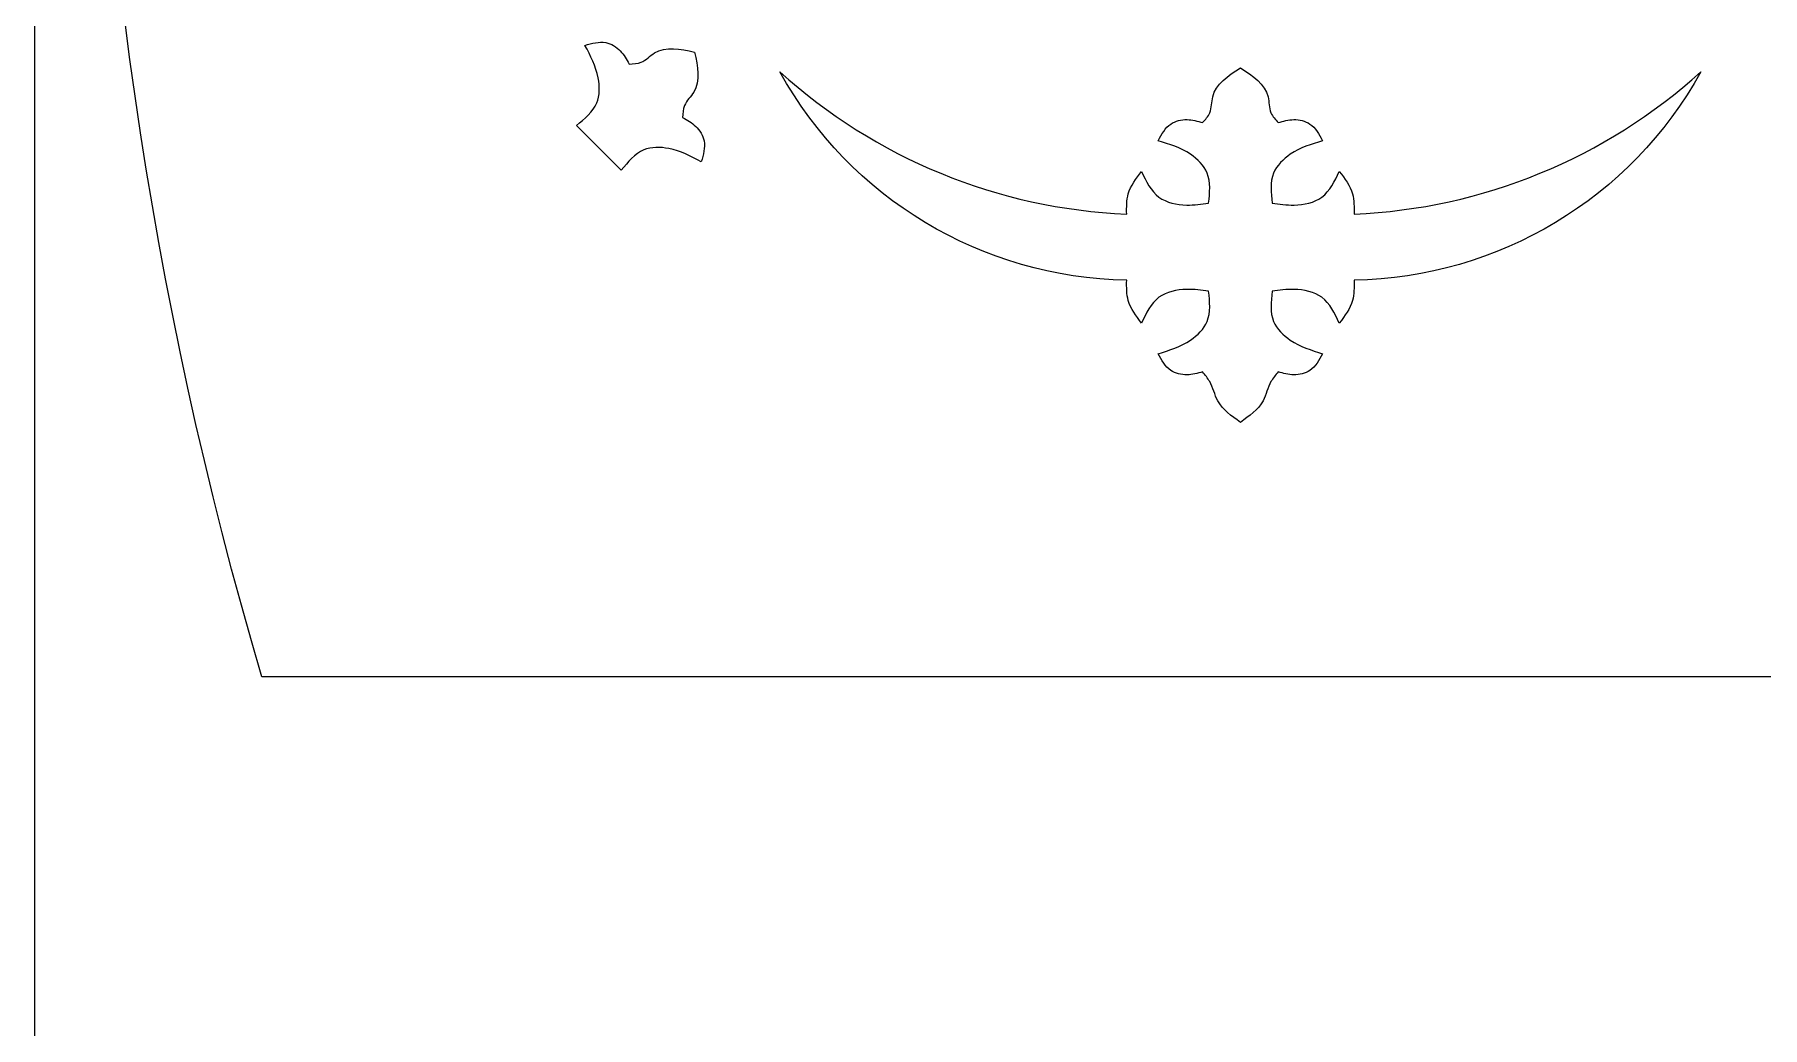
# Model space of a CAD drawing. Header units: inches. Extents: x -604 to 396, y -92 to 517.
# Drawn here: x -16.3 to 72.3, y 372.1 to 423 of the extents above; entities that cross this region are included whole.
import ezdxf

# ---------------------------------------------------------------- set-up
doc = ezdxf.new("R2010")
doc.units = ezdxf.units.IN
doc.header["$MEASUREMENT"] = 0
doc.layers.add('Layer 1', color=7, linetype='Continuous')

msp = doc.modelspace()

# ---------------------------------------------------------------- linework, layer by layer
at = {"color": 1}
msp.add_lwpolyline([(-16.293, 227.589), (395.707, 227.589), (395.707, 516.589), (-16.293, 516.589)], close=True, dxfattribs=at)
at = {"layer": 'Layer 1', "lineweight": 9}
for points, knots in [([(107.131, 435.918), (113.579, 437.603), (118.077, 443.427), (118.077, 450.091), (118.077, 450.091), (118.077, 456.755), (113.579, 462.579), (107.131, 464.264), (107.131, 464.264), (107.276, 466.476), (107.42, 468.689), (107.131, 470.853), (107.131, 470.853), (106.735, 473.823), (105.523, 476.702), (104.056, 479.352), (104.056, 479.352), (102.254, 482.606), (100.066, 485.514), (97.72, 488.467), (97.72, 488.467), (96.652, 489.809), (95.552, 491.161), (94.969, 492.698), (94.969, 492.698), (94.272, 494.534), (94.312, 496.633), (94.237, 498.681), (94.237, 498.681), (94.186, 500.083), (94.08, 501.461), (93.688, 502.771), (93.688, 502.771), (93.12, 504.674), (91.948, 506.434), (90.429, 507.799), (90.429, 507.799), (89.492, 508.642), (88.423, 509.334), (87.254, 509.692), (87.254, 509.692), (86.437, 509.942), (85.57, 510.028), (84.703, 510.114), (84.703, 510.114), (84.703, 510.114), (-4.635, 510.114), (-4.635, 510.114), (-4.635, 510.114), (-16.2, 470.934), (-16.2, 429.248), (-4.635, 390.068), (-4.635, 390.068), (-4.635, 390.068), (84.703, 390.068), (84.703, 390.068), (84.703, 390.068), (85.57, 390.154), (86.437, 390.241), (87.254, 390.491), (87.254, 390.491), (88.423, 390.848), (89.492, 391.54), (90.429, 392.383), (90.429, 392.383), (91.948, 393.748), (93.12, 395.508), (93.688, 397.411), (93.688, 397.411), (94.08, 398.721), (94.186, 400.099), (94.237, 401.501), (94.237, 401.501), (94.312, 403.549), (94.272, 405.648), (94.969, 407.484), (94.969, 407.484), (95.552, 409.021), (96.652, 410.373), (97.72, 411.715), (97.72, 411.715), (100.066, 414.668), (102.254, 417.576), (104.056, 420.83), (104.056, 420.83), (105.523, 423.48), (106.735, 426.359), (107.131, 429.329), (107.131, 429.329), (107.42, 431.493), (107.276, 433.706), (107.131, 435.918)], [0, 0, 0, 0, 0.041667, 0.041667, 0.041667, 0.041667, 0.083333, 0.083333, 0.083333, 0.083333, 0.125, 0.125, 0.125, 0.125, 0.166667, 0.166667, 0.166667, 0.166667, 0.208333, 0.208333, 0.208333, 0.208333, 0.25, 0.25, 0.25, 0.25, 0.291667, 0.291667, 0.291667, 0.291667, 0.333333, 0.333333, 0.333333, 0.333333, 0.375, 0.375, 0.375, 0.375, 0.416667, 0.416667, 0.416667, 0.416667, 0.458333, 0.458333, 0.458333, 0.458333, 0.5, 0.5, 0.5, 0.5, 0.541667, 0.541667, 0.541667, 0.541667, 0.583333, 0.583333, 0.583333, 0.583333, 0.625, 0.625, 0.625, 0.625, 0.666667, 0.666667, 0.666667, 0.666667, 0.708333, 0.708333, 0.708333, 0.708333, 0.75, 0.75, 0.75, 0.75, 0.791667, 0.791667, 0.791667, 0.791667, 0.833333, 0.833333, 0.833333, 0.833333, 0.875, 0.875, 0.875, 0.875, 0.916667, 0.916667, 0.916667, 0.916667, 1, 1, 1, 1]), ([(14.207, 421.486), (14.074, 421.724), (13.94, 421.961), (13.749, 422.159), (13.749, 422.159), (13.547, 422.367), (13.28, 422.53), (13.004, 422.584), (13.004, 422.584), (12.658, 422.651), (12.297, 422.545), (11.937, 422.44), (11.937, 422.44), (12.217, 421.908), (12.497, 421.377), (12.615, 420.773), (12.615, 420.773), (12.699, 420.343), (12.701, 419.876), (12.542, 419.492), (12.542, 419.492), (12.351, 419.027), (11.925, 418.683), (11.5, 418.339), (11.5, 418.339), (11.5, 418.339), (13.801, 416.038), (13.801, 416.038), (13.801, 416.038), (14.145, 416.464), (14.489, 416.889), (14.954, 417.081), (14.954, 417.081), (15.338, 417.239), (15.805, 417.237), (16.235, 417.153), (16.235, 417.153), (16.838, 417.035), (17.37, 416.755), (17.901, 416.475), (17.901, 416.475), (18.007, 416.836), (18.113, 417.196), (18.045, 417.542), (18.045, 417.542), (17.992, 417.818), (17.828, 418.085), (17.62, 418.287), (17.62, 418.287), (17.423, 418.479), (17.186, 418.612), (16.948, 418.745), (16.948, 418.745), (16.956, 418.959), (16.965, 419.172), (17.041, 419.359), (17.041, 419.359), (17.145, 419.611), (17.371, 419.815), (17.515, 420.048), (17.515, 420.048), (17.867, 420.619), (17.714, 421.359), (17.562, 422.1), (17.562, 422.1), (16.821, 422.253), (16.08, 422.405), (15.509, 422.053), (15.509, 422.053), (15.277, 421.91), (15.072, 421.683), (14.82, 421.58), (14.82, 421.58), (14.633, 421.503), (14.42, 421.495), (14.207, 421.486)], [0, 0, 0, 0, 0.05, 0.05, 0.05, 0.05, 0.1, 0.1, 0.1, 0.1, 0.15, 0.15, 0.15, 0.15, 0.2, 0.2, 0.2, 0.2, 0.25, 0.25, 0.25, 0.25, 0.3, 0.3, 0.3, 0.3, 0.35, 0.35, 0.35, 0.35, 0.4, 0.4, 0.4, 0.4, 0.45, 0.45, 0.45, 0.45, 0.5, 0.5, 0.5, 0.5, 0.55, 0.55, 0.55, 0.55, 0.6, 0.6, 0.6, 0.6, 0.65, 0.65, 0.65, 0.65, 0.7, 0.7, 0.7, 0.7, 0.75, 0.75, 0.75, 0.75, 0.8, 0.8, 0.8, 0.8, 0.85, 0.85, 0.85, 0.85, 0.9, 0.9, 0.9, 0.9, 1, 1, 1, 1]), ([(40.478, 408.206), (40.719, 408.712), (40.96, 409.218), (41.373, 409.524), (41.373, 409.524), (41.758, 409.808), (42.292, 409.92), (42.799, 409.931), (42.799, 409.931), (43.185, 409.94), (43.555, 409.89), (43.925, 409.841), (43.925, 409.841), (43.983, 409.296), (44.041, 408.752), (43.848, 408.288), (43.848, 408.288), (43.688, 407.905), (43.357, 407.576), (42.993, 407.331), (42.993, 407.331), (42.483, 406.988), (41.909, 406.81), (41.335, 406.632), (41.335, 406.632), (41.515, 406.303), (41.695, 405.973), (41.988, 405.776), (41.988, 405.776), (42.221, 405.619), (42.525, 405.545), (42.815, 405.55), (42.815, 405.55), (43.09, 405.554), (43.352, 405.627), (43.615, 405.701), (43.615, 405.701), (43.748, 405.541), (43.882, 405.381), (43.982, 405.201), (43.982, 405.201), (44.154, 404.894), (44.227, 404.528), (44.392, 404.223), (44.392, 404.223), (44.64, 403.761), (45.097, 403.437), (45.553, 403.113), (45.553, 403.113), (46.009, 403.437), (46.465, 403.761), (46.714, 404.223), (46.714, 404.223), (46.878, 404.528), (46.952, 404.894), (47.123, 405.201), (47.123, 405.201), (47.223, 405.381), (47.357, 405.541), (47.491, 405.701), (47.491, 405.701), (47.753, 405.627), (48.015, 405.554), (48.29, 405.55), (48.29, 405.55), (48.58, 405.545), (48.885, 405.619), (49.117, 405.776), (49.117, 405.776), (49.41, 405.973), (49.59, 406.303), (49.77, 406.632), (49.77, 406.632), (49.196, 406.81), (48.622, 406.988), (48.113, 407.331), (48.113, 407.331), (47.749, 407.576), (47.418, 407.905), (47.258, 408.288), (47.258, 408.288), (47.064, 408.752), (47.122, 409.296), (47.18, 409.841), (47.18, 409.841), (47.55, 409.89), (47.92, 409.94), (48.307, 409.931), (48.307, 409.931), (48.813, 409.92), (49.347, 409.808), (49.732, 409.524), (49.732, 409.524), (50.145, 409.218), (50.386, 408.712), (50.627, 408.206), (50.627, 408.206), (50.906, 408.573), (51.184, 408.94), (51.302, 409.357), (51.302, 409.357), (51.395, 409.683), (51.389, 410.04), (51.383, 410.398), (51.383, 410.398), (58.799, 410.525), (65.582, 414.602), (69.174, 421.091), (69.174, 421.091), (64.278, 416.655), (57.984, 414.071), (51.383, 413.789), (51.383, 413.789), (51.389, 414.146), (51.395, 414.503), (51.302, 414.829), (51.302, 414.829), (51.184, 415.247), (50.906, 415.613), (50.627, 415.98), (50.627, 415.98), (50.386, 415.474), (50.145, 414.969), (49.732, 414.663), (49.732, 414.663), (49.347, 414.378), (48.813, 414.267), (48.307, 414.255), (48.307, 414.255), (47.92, 414.247), (47.55, 414.296), (47.18, 414.346), (47.18, 414.346), (47.122, 414.89), (47.064, 415.434), (47.258, 415.898), (47.258, 415.898), (47.418, 416.282), (47.749, 416.611), (48.113, 416.856), (48.113, 416.856), (48.622, 417.199), (49.196, 417.376), (49.77, 417.554), (49.77, 417.554), (49.59, 417.884), (49.41, 418.214), (49.117, 418.411), (49.117, 418.411), (48.885, 418.568), (48.58, 418.641), (48.29, 418.637), (48.29, 418.637), (48.015, 418.633), (47.753, 418.559), (47.491, 418.486), (47.491, 418.486), (47.346, 418.642), (47.201, 418.799), (47.123, 418.985), (47.123, 418.985), (47.018, 419.236), (47.034, 419.541), (46.971, 419.807), (46.971, 419.807), (46.816, 420.46), (46.184, 420.876), (45.553, 421.292), (45.553, 421.292), (44.921, 420.876), (44.29, 420.46), (44.135, 419.807), (44.135, 419.807), (44.072, 419.541), (44.087, 419.236), (43.982, 418.985), (43.982, 418.985), (43.904, 418.799), (43.759, 418.642), (43.615, 418.486), (43.615, 418.486), (43.352, 418.559), (43.09, 418.633), (42.815, 418.637), (42.815, 418.637), (42.525, 418.641), (42.221, 418.568), (41.988, 418.411), (41.988, 418.411), (41.695, 418.214), (41.515, 417.884), (41.335, 417.554), (41.335, 417.554), (41.909, 417.376), (42.483, 417.199), (42.993, 416.856), (42.993, 416.856), (43.357, 416.611), (43.688, 416.282), (43.848, 415.898), (43.848, 415.898), (44.041, 415.434), (43.983, 414.89), (43.925, 414.346), (43.925, 414.346), (43.555, 414.296), (43.185, 414.247), (42.799, 414.255), (42.799, 414.255), (42.292, 414.267), (41.758, 414.378), (41.373, 414.663), (41.373, 414.663), (40.96, 414.969), (40.719, 415.474), (40.478, 415.98), (40.478, 415.98), (40.2, 415.613), (39.921, 415.247), (39.803, 414.829), (39.803, 414.829), (39.711, 414.503), (39.716, 414.146), (39.722, 413.789), (39.722, 413.789), (33.121, 414.071), (26.827, 416.655), (21.931, 421.091), (21.931, 421.091), (25.523, 414.602), (32.306, 410.525), (39.722, 410.398), (39.722, 410.398), (39.716, 410.04), (39.711, 409.683), (39.803, 409.357), (39.803, 409.357), (39.921, 408.94), (40.2, 408.573), (40.478, 408.206)], [0, 0, 0, 0, 0.016393, 0.016393, 0.016393, 0.016393, 0.032787, 0.032787, 0.032787, 0.032787, 0.04918, 0.04918, 0.04918, 0.04918, 0.065574, 0.065574, 0.065574, 0.065574, 0.081967, 0.081967, 0.081967, 0.081967, 0.098361, 0.098361, 0.098361, 0.098361, 0.114754, 0.114754, 0.114754, 0.114754, 0.131148, 0.131148, 0.131148, 0.131148, 0.147541, 0.147541, 0.147541, 0.147541, 0.163934, 0.163934, 0.163934, 0.163934, 0.180328, 0.180328, 0.180328, 0.180328, 0.196721, 0.196721, 0.196721, 0.196721, 0.213115, 0.213115, 0.213115, 0.213115, 0.229508, 0.229508, 0.229508, 0.229508, 0.245902, 0.245902, 0.245902, 0.245902, 0.262295, 0.262295, 0.262295, 0.262295, 0.278689, 0.278689, 0.278689, 0.278689, 0.295082, 0.295082, 0.295082, 0.295082, 0.311475, 0.311475, 0.311475, 0.311475, 0.327869, 0.327869, 0.327869, 0.327869, 0.344262, 0.344262, 0.344262, 0.344262, 0.360656, 0.360656, 0.360656, 0.360656, 0.377049, 0.377049, 0.377049, 0.377049, 0.393443, 0.393443, 0.393443, 0.393443, 0.409836, 0.409836, 0.409836, 0.409836, 0.42623, 0.42623, 0.42623, 0.42623, 0.442623, 0.442623, 0.442623, 0.442623, 0.459016, 0.459016, 0.459016, 0.459016, 0.47541, 0.47541, 0.47541, 0.47541, 0.491803, 0.491803, 0.491803, 0.491803, 0.508197, 0.508197, 0.508197, 0.508197, 0.52459, 0.52459, 0.52459, 0.52459, 0.540984, 0.540984, 0.540984, 0.540984, 0.557377, 0.557377, 0.557377, 0.557377, 0.57377, 0.57377, 0.57377, 0.57377, 0.590164, 0.590164, 0.590164, 0.590164, 0.606557, 0.606557, 0.606557, 0.606557, 0.622951, 0.622951, 0.622951, 0.622951, 0.639344, 0.639344, 0.639344, 0.639344, 0.655738, 0.655738, 0.655738, 0.655738, 0.672131, 0.672131, 0.672131, 0.672131, 0.688525, 0.688525, 0.688525, 0.688525, 0.704918, 0.704918, 0.704918, 0.704918, 0.721311, 0.721311, 0.721311, 0.721311, 0.737705, 0.737705, 0.737705, 0.737705, 0.754098, 0.754098, 0.754098, 0.754098, 0.770492, 0.770492, 0.770492, 0.770492, 0.786885, 0.786885, 0.786885, 0.786885, 0.803279, 0.803279, 0.803279, 0.803279, 0.819672, 0.819672, 0.819672, 0.819672, 0.836066, 0.836066, 0.836066, 0.836066, 0.852459, 0.852459, 0.852459, 0.852459, 0.868852, 0.868852, 0.868852, 0.868852, 0.885246, 0.885246, 0.885246, 0.885246, 0.901639, 0.901639, 0.901639, 0.901639, 0.918033, 0.918033, 0.918033, 0.918033, 0.934426, 0.934426, 0.934426, 0.934426, 0.95082, 0.95082, 0.95082, 0.95082, 0.967213, 0.967213, 0.967213, 0.967213, 1, 1, 1, 1])]:
    msp.add_open_spline(points, degree=3, knots=knots, dxfattribs=at)

doc.saveas('drawing.dxf')
